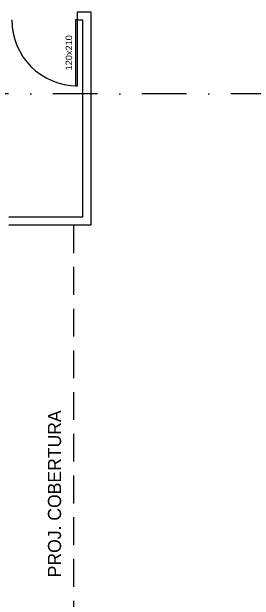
# Model space of a CAD drawing. Header units: centimetres. Extents: x 0 to 1099704, y -139216 to 99734.
# Drawn here: x 1049491 to 1049934, y 10867 to 11942 of the extents above; entities that cross this region are included whole.
import ezdxf
from ezdxf.enums import TextEntityAlignment as Align

# ---------------------------------------------------------------- set-up
doc = ezdxf.new("R2010")
doc.units = ezdxf.units.CM
doc.header["$LTSCALE"] = 4
doc.linetypes.add('DASHDOT', pattern=[25.4, 12.7, -6.35, 0, -6.35])
doc.linetypes.add('HIDDENX2', pattern=[19.05, 12.7, -6.35])
for name, color, linetype in [('0.1', 1, 'Continuous'), ('0.6', 6, 'Continuous'), ('02-CONT', 2, 'Continuous'), ('B-CORTE', 4, 'DASHDOT'), ('C-TEXTO-02', 2, 'Continuous')]:
    doc.layers.add(name, color=color, linetype=linetype)
doc.styles.add('2mm 1-50', font='arial.ttf', dxfattribs={"height": 0.1})
doc.styles.add('Símbolos', font='ERASLGHT.TTF')

# ---------------------------------------------------------------- blocks, each defined once
blk = doc.blocks.new('1_00e')
blk.add_lwpolyline([(-28.41, -52.25), (-25.41, -52.25), (-25.41, 47.75), (-28.41, 47.75)], close=True)
at = {"color": 1}
blk.add_arc((-28.41, -52.25), 100, 0, 90, dxfattribs=at)

msp = doc.modelspace()

# ---------------------------------------------------------------- linework, layer by layer
at = {"layer": '0.1', "linetype": 'HIDDENX2'}
msp.add_line((1049603.25, 11551.556), (1049603.25, 10028.138), dxfattribs=at)
at = {"layer": '0.6'}
msp.add_line((1049610.63, 11926.556), (1049610.63, 11941.556), dxfattribs=at)
for points in [[(1049610.63, 11941.556), (1049635.027, 11941.556), (1049635.027, 11551.556), (1049485.027, 11551.556)], [(1049610.63, 11926.556), (1049620.027, 11926.556), (1049620.027, 11566.556), (1049485.027, 11566.556)]]:
    msp.add_lwpolyline(points, dxfattribs=at)
at = {"layer": 'B-CORTE', "ltscale": 1.6}
msp.add_line((1058756.237, 11791.695), (1045447.892, 11791.695), dxfattribs=at)

# ---------------------------------------------------------------- block references
at = {"layer": '02-CONT', "xscale": 1.2, "yscale": 1.2, "zscale": 1.2, "rotation": 180}
msp.add_blockref('1_00e', (1049576.543, 11863.853), dxfattribs=at)

# ---------------------------------------------------------------- texts
at = {"layer": '02-CONT', "style": '2mm 1-50'}
msp.add_text('120x210', height=12, rotation=90, dxfattribs=at).set_placement((1049595.03, 11866.556), align=Align.MIDDLE_CENTER)
at = {"layer": 'C-TEXTO-02', "insert": (1049556.785, 10908.475), "char_height": 24, "width": 536.35929, "attachment_point": 1, "rotation": 90, "style": 'Símbolos', "bg_fill": 2}
msp.add_mtext('PROJ. COBERTURA', dxfattribs=at)

doc.saveas('drawing.dxf')
